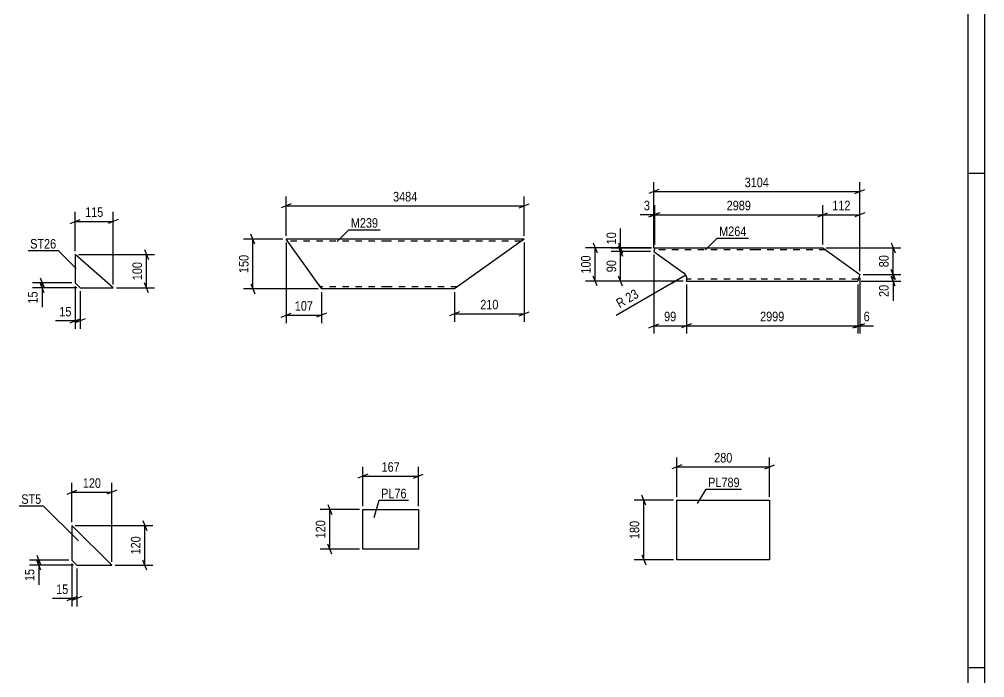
# Model space of a CAD drawing. Header units: millimetres. Extents: x 0 to 1189, y 0 to 841.
# Drawn here: x 897.8 to 1189, y 444 to 642.5 of the extents above; entities that cross this region are included whole.
import ezdxf

# ---------------------------------------------------------------- set-up
doc = ezdxf.new("R2010")
doc.units = ezdxf.units.MM
doc.linetypes.add('DXK_LINE_DOT2', pattern=[3.9198, 1.9599, -1.9599])
doc.styles.add('Arial Narrow', font='ARIALN.TTF', dxfattribs={"height": 0.2})

# ---------------------------------------------------------------- blocks, each defined once
blk = doc.blocks.new('Unknown-318890741-1126')
at = {"color": 5, "linetype": 'Continuous'}
for p, q in [((1189, 0), (1189, 841)), ((1184, 5), (1184, 836)), ((1189, 596), (1184, 596)), ((1189, 447), (1184, 447))]:
    blk.add_line(p, q, dxfattribs=at)
blk = doc.blocks.new('Part-318890741-29389 - 29388')
at = {"color": 2, "linetype": 'Continuous'}
for p, q in [((1089.45, 573.59), (1089.15, 572.56)), ((1089.15, 572.56), (1098.15, 566.12)), ((1089.45, 573.59), (1120.1, 573.59)), ((1120.2, 573.59), (1140.2, 573.59)), ((1140.2, 573.59), (1151.35, 565.6)), ((1098.15, 566.12), (1098.79, 565.44)), ((1098.79, 565.44), (1099.03, 564.79)), ((1151.35, 565.6), (1150.75, 563.59)), ((1099.12, 564.56), (1099.03, 564.79)), ((1099.07, 563.59), (1099.09, 563.63)), ((1099.07, 563.59), (1120.1, 563.59)), ((1099.09, 563.68), (1099.1, 563.94)), ((1099.09, 563.63), (1099.09, 563.68)), ((1099.1, 563.94), (1099.12, 564.56)), ((1120.2, 563.59), (1150.75, 563.59))]:
    blk.add_line(p, q, dxfattribs=at)
at = {"color": 7, "linetype": 'DXK_LINE_DOT2'}
for p, q in [((1120.1, 572.99), (1089.27, 572.99)), ((1089.43, 573.49), (1089.45, 573.59)), ((1141.04, 572.99), (1120.2, 572.99)), ((1098.79, 565.44), (1098.15, 566.12)), ((1098.15, 566.12), (1098.79, 565.44)), ((1098.79, 565.44), (1098.15, 566.12)), ((1099.03, 564.79), (1098.79, 565.44)), ((1098.79, 565.44), (1099.03, 564.79)), ((1099.03, 564.79), (1098.79, 565.44)), ((1099.12, 564.56), (1099.03, 564.79)), ((1099.09, 563.63), (1099.07, 563.59)), ((1099.11, 564.36), (1099.12, 564.56)), ((1120.1, 564.19), (1099.11, 564.19)), ((1150.93, 564.19), (1120.2, 564.19))]:
    blk.add_line(p, q, dxfattribs=at)
blk = doc.blocks.new('Part-318890741-19765 - 19764')
at = {"color": 2, "linetype": 'Continuous'}
for p, q in [((926.12, 561.59), (914.62, 571.59)), ((914.62, 571.59), (914.62, 563.09)), ((914.62, 563.09), (916.12, 561.59)), ((916.12, 561.59), (926.12, 561.59))]:
    blk.add_line(p, q, dxfattribs=at)
blk = doc.blocks.new('Part-318890741-19551 - 19550')
at = {"color": 2, "linetype": 'Continuous'}
for p, q in [((1008.96, 576.26), (978.26, 576.26)), ((988.11, 562.46), (978.26, 576.26)), ((1050.09, 576.26), (1009.06, 576.26)), ((1048.41, 575.06), (1029.06, 561.26)), ((1050.09, 576.26), (1048.41, 575.06)), ((988.11, 562.46), (988.96, 561.26)), ((1008.96, 561.26), (988.96, 561.26)), ((1029.06, 561.26), (1009.06, 561.26))]:
    blk.add_line(p, q, dxfattribs=at)
at = {"color": 7, "linetype": 'DXK_LINE_DOT2'}
for p, q in [((1008.96, 575.66), (978.69, 575.66)), ((1049.25, 575.66), (1009.06, 575.66)), ((1049.96, 576.17), (1048.41, 575.06)), ((988.9, 561.36), (988.11, 562.46)), ((988.53, 561.86), (988.5, 561.91)), ((1008.96, 561.86), (988.53, 561.86)), ((1029.9, 561.86), (1009.06, 561.86)), ((1029.9, 561.86), (1029.97, 561.91))]:
    blk.add_line(p, q, dxfattribs=at)
blk = doc.blocks.new('Part-318890741-19606 - 19605')
at = {"color": 2, "linetype": 'Continuous'}
for p, q in [((913.66, 489.91), (913.66, 479.41)), ((913.66, 489.91), (925.66, 477.91)), ((913.66, 479.41), (915.16, 477.91)), ((915.16, 477.91), (925.66, 477.91))]:
    blk.add_line(p, q, dxfattribs=at)
blk = doc.blocks.new('Part-318890741-19643 - 19642')
at = {"color": 2, "linetype": 'Continuous'}
for p, q in [((1001.43, 482.76), (1001.43, 494.76)), ((1001.43, 494.76), (1018.15, 494.76)), ((1018.15, 494.76), (1018.15, 482.76)), ((1018.15, 482.76), (1001.43, 482.76))]:
    blk.add_line(p, q, dxfattribs=at)
blk = doc.blocks.new('Part-318890741-19694 - 19693')
at = {"color": 2, "linetype": 'Continuous'}
for p, q in [((1096.13, 479.56), (1096.13, 497.56)), ((1096.13, 497.56), (1124.13, 497.56)), ((1124.13, 497.56), (1124.13, 479.56)), ((1124.13, 479.56), (1096.13, 479.56))]:
    blk.add_line(p, q, dxfattribs=at)
blk = doc.blocks.new('StraightDimension-318890741-29575 - 29388')
at = {"color": 7, "linetype": 'Continuous'}
for p, q in [((1078.55, 575.04), (1079.75, 572.04)), ((1079.75, 571.06), (1078.55, 574.06)), ((1088.44, 573.54), (1076.3, 573.54)), ((1088.15, 572.56), (1076.3, 572.56)), ((1079.15, 572.56), (1079.15, 573.54))]:
    blk.add_line(p, q, dxfattribs=at)
at = {"color": 0}
blk.add_wipeout([(1078.4, 578.92), (1074.2, 578.92), (1074.2, 574.06), (1078.4, 574.06)], dxfattribs=at)
at = {"color": 7, "linetype": 'Continuous'}
blk.add_line((1079.15, 573.54), (1079.15, 579.45), dxfattribs=at)
blk.add_line((1079.15, 573.54), (1079.15, 579.45), dxfattribs=at)
at = {"color": 3, "style": 'Arial Narrow'}
blk.add_text('10', height=2.863, rotation=90.0002, dxfattribs=at).set_placement((1077.8, 574.66))
blk = doc.blocks.new('StraightDimension-318890741-29478 - 29388')
at = {"color": 7, "linetype": 'Continuous'}
for p, q in [((1089.15, 571.56), (1089.15, 547.74)), ((1099.07, 562.59), (1099.07, 547.74)), ((1087.65, 549.54), (1090.65, 550.74)), ((1100.57, 550.74), (1097.57, 549.54)), ((1089.15, 550.14), (1099.07, 550.14))]:
    blk.add_line(p, q, dxfattribs=at)
at = {"color": 0}
blk.add_wipeout([(1096.54, 550.89), (1096.54, 555.09), (1091.68, 555.09), (1091.68, 550.89)], dxfattribs=at)
at = {"color": 3, "style": 'Arial Narrow'}
blk.add_text('99', height=2.863, dxfattribs=at).set_placement((1092.28, 551.49))
blk = doc.blocks.new('StraightDimension-318890741-29590 - 29388')
at = {"color": 7, "linetype": 'Continuous'}
for p, q in [((1070.85, 575.09), (1072.05, 572.09)), ((1088.45, 573.59), (1068.6, 573.59)), ((1071.45, 563.61), (1071.45, 573.59)), ((1072.05, 562.11), (1070.85, 565.11)), ((1098.08, 563.61), (1068.6, 563.61))]:
    blk.add_line(p, q, dxfattribs=at)
at = {"color": 0}
blk.add_wipeout([(1070.7, 571.94), (1066.5, 571.94), (1066.5, 565.25), (1070.7, 565.25)], dxfattribs=at)
at = {"color": 3, "style": 'Arial Narrow'}
blk.add_text('100', height=2.863, rotation=90.0002, dxfattribs=at).set_placement((1070.1, 565.85))
blk = doc.blocks.new('StraightDimension-318890741-29405 - 29388')
at = {"color": 7, "linetype": 'Continuous'}
for p, q in [((1089.45, 574.59), (1089.45, 586.44)), ((1140.2, 574.59), (1140.2, 586.44)), ((1090.95, 584.19), (1087.95, 582.99)), ((1089.45, 583.59), (1140.2, 583.59)), ((1138.7, 582.99), (1141.7, 584.19))]:
    blk.add_line(p, q, dxfattribs=at)
at = {"color": 0}
blk.add_wipeout([(1119.08, 584.34), (1119.08, 588.54), (1110.57, 588.54), (1110.57, 584.34)], dxfattribs=at)
at = {"color": 3, "style": 'Arial Narrow'}
blk.add_text('2989', height=2.863, dxfattribs=at).set_placement((1111.17, 584.94))
blk = doc.blocks.new('StraightDimension-318890741-29404 - 29388')
at = {"color": 7, "linetype": 'Continuous'}
for p, q in [((1140.2, 574.59), (1140.2, 586.44)), ((1151.35, 566.6), (1151.35, 586.44)), ((1138.7, 582.99), (1141.7, 584.19)), ((1140.2, 583.59), (1151.35, 583.59)), ((1152.85, 584.19), (1149.85, 582.99))]:
    blk.add_line(p, q, dxfattribs=at)
at = {"color": 0}
blk.add_wipeout([(1149.12, 584.34), (1149.12, 588.54), (1142.43, 588.54), (1142.43, 584.34)], dxfattribs=at)
at = {"color": 3, "style": 'Arial Narrow'}
blk.add_text('112', height=2.863, dxfattribs=at).set_placement((1143.03, 584.94))
blk = doc.blocks.new('StraightDimension-318890741-29406 - 29388')
at = {"color": 7, "linetype": 'Continuous'}
for p, q in [((1089.15, 573.56), (1089.15, 586.44)), ((1089.45, 574.59), (1089.45, 586.44)), ((1087.65, 582.99), (1090.65, 584.19)), ((1090.95, 584.19), (1087.95, 582.99)), ((1089.15, 583.59), (1089.45, 583.59))]:
    blk.add_line(p, q, dxfattribs=at)
at = {"color": 0}
blk.add_wipeout([(1088.62, 584.34), (1088.62, 588.54), (1085.59, 588.54), (1085.59, 584.34)], dxfattribs=at)
at = {"color": 7, "linetype": 'Continuous'}
blk.add_line((1089.15, 583.59), (1085.07, 583.59), dxfattribs=at)
blk.add_line((1089.15, 583.59), (1085.07, 583.59), dxfattribs=at)
at = {"color": 3, "style": 'Arial Narrow'}
blk.add_text('3', height=2.86, dxfattribs=at).set_placement((1086.19, 584.94))
blk = doc.blocks.new('StraightDimension-318890741-29477 - 29388')
at = {"color": 7, "linetype": 'Continuous'}
for p, q in [((1099.07, 562.59), (1099.07, 547.74)), ((1150.75, 562.59), (1150.75, 547.74)), ((1100.57, 550.74), (1097.57, 549.54)), ((1149.25, 549.54), (1152.25, 550.74)), ((1099.07, 550.14), (1150.75, 550.14))]:
    blk.add_line(p, q, dxfattribs=at)
at = {"color": 0}
blk.add_wipeout([(1129.17, 550.89), (1129.17, 555.09), (1120.65, 555.09), (1120.65, 550.89)], dxfattribs=at)
at = {"color": 3, "style": 'Arial Narrow'}
blk.add_text('2999', height=2.863, dxfattribs=at).set_placement((1121.25, 551.49))
blk = doc.blocks.new('StraightDimension-318890741-29476 - 29388')
at = {"color": 7, "linetype": 'Continuous'}
for p, q in [((1150.75, 562.59), (1150.75, 547.74)), ((1151.35, 564.6), (1151.35, 547.74)), ((1149.25, 549.54), (1152.25, 550.74)), ((1152.85, 550.74), (1149.85, 549.54)), ((1150.75, 550.14), (1151.35, 550.14))]:
    blk.add_line(p, q, dxfattribs=at)
at = {"color": 0}
blk.add_wipeout([(1154.91, 550.89), (1154.91, 555.09), (1151.88, 555.09), (1151.88, 550.89)], dxfattribs=at)
at = {"color": 7, "linetype": 'Continuous'}
blk.add_line((1151.35, 550.14), (1155.43, 550.14), dxfattribs=at)
blk.add_line((1151.35, 550.14), (1155.43, 550.14), dxfattribs=at)
at = {"color": 3, "style": 'Arial Narrow'}
blk.add_text('6', height=2.86, dxfattribs=at).set_placement((1152.48, 551.49))
blk = doc.blocks.new('StraightDimension-318890741-29551 - 29388')
at = {"color": 7, "linetype": 'Continuous'}
for p, q in [((1089.15, 573.56), (1089.15, 593.41)), ((1151.35, 566.6), (1151.35, 593.41)), ((1090.65, 591.16), (1087.65, 589.96)), ((1089.15, 590.56), (1151.35, 590.56)), ((1149.85, 589.96), (1152.85, 591.16))]:
    blk.add_line(p, q, dxfattribs=at)
at = {"color": 0}
blk.add_wipeout([(1124.51, 591.31), (1124.51, 595.51), (1115.99, 595.51), (1115.99, 591.31)], dxfattribs=at)
at = {"color": 3, "style": 'Arial Narrow'}
blk.add_text('3104', height=2.863, dxfattribs=at).set_placement((1116.59, 591.91))
blk = doc.blocks.new('StraightDimension-318890741-29576 - 29388')
at = {"color": 7, "linetype": 'Continuous'}
for p, q in [((1078.55, 574.06), (1079.75, 571.06)), ((1088.15, 572.56), (1076.3, 572.56)), ((1079.15, 563.59), (1079.15, 572.56)), ((1079.75, 562.09), (1078.55, 565.09)), ((1098.07, 563.59), (1076.3, 563.59))]:
    blk.add_line(p, q, dxfattribs=at)
at = {"color": 0}
blk.add_wipeout([(1078.4, 570.5), (1074.2, 570.5), (1074.2, 565.65), (1078.4, 565.65)], dxfattribs=at)
at = {"color": 3, "style": 'Arial Narrow'}
blk.add_text('90', height=2.863, rotation=90.0002, dxfattribs=at).set_placement((1077.8, 566.25))
blk = doc.blocks.new('StraightDimension-318890741-29632 - 29388')
at = {"color": 7, "linetype": 'Continuous'}
for p, q in [((1160.75, 575.09), (1161.95, 572.09)), ((1141.2, 573.59), (1163.75, 573.59)), ((1161.35, 565.6), (1161.35, 573.59)), ((1152.35, 565.6), (1163.75, 565.6)), ((1161.95, 564.1), (1160.75, 567.1))]:
    blk.add_line(p, q, dxfattribs=at)
at = {"color": 0}
blk.add_wipeout([(1160.6, 572.02), (1156.4, 572.02), (1156.4, 567.16), (1160.6, 567.16)], dxfattribs=at)
at = {"color": 3, "style": 'Arial Narrow'}
blk.add_text('80', height=2.863, rotation=90.0002, dxfattribs=at).set_placement((1160, 567.76))
blk = doc.blocks.new('RadiusDimension-318890741-29708 - 29388')
at = {"linetype": 'Continuous'}
blk.add_hatch(color=7, dxfattribs=at).paths.add_polyline_path([(1094.24, 563.31), (1098.81, 565.4), (1094.74, 562.45)])
at = {"color": 7, "linetype": 'Continuous'}
blk.add_line((1098.81, 565.4), (1077.8, 553.17), dxfattribs=at)
blk.add_arc((1096.82, 564.24), 2.3, 5.5235, 54.8846, dxfattribs=at)
at = {"color": 0}
blk.add_wipeout([(1085.71, 558.63), (1083.59, 562.26), (1076.56, 558.17), (1078.67, 554.54)], dxfattribs=at)
at = {"color": 3, "style": 'Arial Narrow'}
blk.add_text('R 23', height=2.863, rotation=30.2063, dxfattribs=at).set_placement((1078.89, 555.36))
blk = doc.blocks.new('StraightDimension-318890741-29633 - 29388')
at = {"color": 7, "linetype": 'Continuous'}
for p, q in [((1152.35, 565.6), (1163.75, 565.6)), ((1160.75, 567.1), (1161.95, 564.1)), ((1161.95, 562.09), (1160.75, 565.09)), ((1161.35, 563.59), (1161.35, 565.6)), ((1151.75, 563.59), (1163.75, 563.59))]:
    blk.add_line(p, q, dxfattribs=at)
at = {"color": 0}
blk.add_wipeout([(1160.6, 563.06), (1156.4, 563.06), (1156.4, 558.2), (1160.6, 558.2)], dxfattribs=at)
at = {"color": 7, "linetype": 'Continuous'}
blk.add_line((1161.35, 563.59), (1161.35, 557.68), dxfattribs=at)
blk.add_line((1161.35, 563.59), (1161.35, 557.68), dxfattribs=at)
at = {"color": 3, "style": 'Arial Narrow'}
blk.add_text('20', height=2.863, rotation=90.0002, dxfattribs=at).set_placement((1160, 558.8))
blk = doc.blocks.new('StraightDimension-318890741-20511 - 19764')
at = {"color": 7, "linetype": 'Continuous'}
for p, q in [((913.62, 563.09), (901.77, 563.09)), ((904.02, 564.59), (905.22, 561.59)), ((905.22, 560.09), (904.02, 563.09)), ((904.62, 561.59), (904.62, 563.09)), ((915.12, 561.59), (901.77, 561.59))]:
    blk.add_line(p, q, dxfattribs=at)
at = {"color": 0}
blk.add_wipeout([(903.87, 561.06), (899.67, 561.06), (899.67, 556.21), (903.87, 556.21)], dxfattribs=at)
at = {"color": 7, "linetype": 'Continuous'}
blk.add_line((904.62, 561.59), (904.62, 555.68), dxfattribs=at)
blk.add_line((904.62, 561.59), (904.62, 555.68), dxfattribs=at)
at = {"color": 3, "style": 'Arial Narrow'}
blk.add_text('15', height=2.863, rotation=90.0002, dxfattribs=at).set_placement((903.27, 556.81))
blk = doc.blocks.new('StraightDimension-318890741-20503 - 19764')
at = {"color": 7, "linetype": 'Continuous'}
for p, q in [((914.62, 562.09), (914.62, 549.19)), ((916.12, 560.59), (916.12, 549.19)), ((913.12, 550.99), (916.12, 552.19)), ((917.62, 552.19), (914.62, 550.99)), ((914.62, 551.59), (916.12, 551.59))]:
    blk.add_line(p, q, dxfattribs=at)
at = {"color": 0}
blk.add_wipeout([(914.1, 552.34), (914.1, 556.54), (909.24, 556.54), (909.24, 552.34)], dxfattribs=at)
at = {"color": 7, "linetype": 'Continuous'}
blk.add_line((914.62, 551.59), (908.72, 551.59), dxfattribs=at)
blk.add_line((914.62, 551.59), (908.72, 551.59), dxfattribs=at)
at = {"color": 3, "style": 'Arial Narrow'}
blk.add_text('15', height=2.863, dxfattribs=at).set_placement((909.84, 552.94))
blk = doc.blocks.new('StraightDimension-318890741-20515 - 19764')
at = {"color": 7, "linetype": 'Continuous'}
for p, q in [((915.62, 571.59), (938.52, 571.59)), ((935.52, 573.09), (936.72, 570.09)), ((936.12, 561.59), (936.12, 571.59)), ((936.72, 560.09), (935.52, 563.09)), ((927.12, 561.59), (938.52, 561.59))]:
    blk.add_line(p, q, dxfattribs=at)
at = {"color": 0}
blk.add_wipeout([(935.37, 569.93), (931.17, 569.93), (931.17, 563.25), (935.37, 563.25)], dxfattribs=at)
at = {"color": 3, "style": 'Arial Narrow'}
blk.add_text('100', height=2.863, rotation=90.0002, dxfattribs=at).set_placement((934.77, 563.85))
blk = doc.blocks.new('StraightDimension-318890741-20507 - 19764')
at = {"color": 7, "linetype": 'Continuous'}
for p, q in [((914.62, 572.59), (914.62, 584.44)), ((926.12, 562.59), (926.12, 584.44)), ((913.12, 580.99), (916.12, 582.19)), ((914.62, 581.59), (926.12, 581.59)), ((927.62, 582.19), (924.62, 580.99))]:
    blk.add_line(p, q, dxfattribs=at)
at = {"color": 0}
blk.add_wipeout([(923.71, 582.34), (923.71, 586.54), (917.03, 586.54), (917.03, 582.34)], dxfattribs=at)
at = {"color": 3, "style": 'Arial Narrow'}
blk.add_text('115', height=2.863, dxfattribs=at).set_placement((917.63, 582.94))
blk = doc.blocks.new('StraightDimension-318890741-19937 - 19550')
at = {"color": 7, "linetype": 'Continuous'}
for p, q in [((978.26, 577.26), (978.26, 589.11)), ((1050.09, 577.26), (1050.09, 589.11)), ((979.76, 586.86), (976.76, 585.66)), ((978.26, 586.26), (1050.09, 586.26)), ((1048.59, 585.66), (1051.59, 586.86))]:
    blk.add_line(p, q, dxfattribs=at)
at = {"color": 0}
blk.add_wipeout([(1018.43, 587.01), (1018.43, 591.21), (1009.92, 591.21), (1009.92, 587.01)], dxfattribs=at)
at = {"color": 3, "style": 'Arial Narrow'}
blk.add_text('3484', height=2.863, dxfattribs=at).set_placement((1010.52, 587.61))
blk = doc.blocks.new('StraightDimension-318890741-19921 - 19550')
at = {"color": 7, "linetype": 'Continuous'}
for p, q in [((978.26, 575.26), (978.26, 550.92)), ((988.96, 560.26), (988.96, 550.92)), ((976.76, 552.72), (979.76, 553.92)), ((990.46, 553.92), (987.46, 552.72)), ((978.26, 553.32), (988.96, 553.32))]:
    blk.add_line(p, q, dxfattribs=at)
at = {"color": 0}
blk.add_wipeout([(986.95, 554.07), (986.95, 558.27), (980.27, 558.27), (980.27, 554.07)], dxfattribs=at)
at = {"color": 3, "style": 'Arial Narrow'}
blk.add_text('107', height=2.863, dxfattribs=at).set_placement((980.87, 554.67))
blk = doc.blocks.new('StraightDimension-318890741-19931 - 19550')
at = {"color": 7, "linetype": 'Continuous'}
for p, q in [((968.86, 574.76), (967.66, 577.76)), ((977.26, 576.26), (965.41, 576.26)), ((968.26, 561.26), (968.26, 576.26)), ((967.66, 562.76), (968.86, 559.76)), ((987.96, 561.26), (965.41, 561.26))]:
    blk.add_line(p, q, dxfattribs=at)
at = {"color": 0}
blk.add_wipeout([(967.51, 572.11), (963.31, 572.11), (963.31, 565.42), (967.51, 565.42)], dxfattribs=at)
at = {"color": 3, "style": 'Arial Narrow'}
blk.add_text('150', height=2.863, rotation=90.0002, dxfattribs=at).set_placement((966.91, 566.02))
blk = doc.blocks.new('StraightDimension-318890741-19917 - 19550')
at = {"color": 7, "linetype": 'Continuous'}
for p, q in [((1050.09, 575.26), (1050.09, 551.32)), ((1029.06, 560.26), (1029.06, 551.32)), ((1030.56, 554.32), (1027.56, 553.12)), ((1029.06, 553.72), (1050.09, 553.72)), ((1048.59, 553.12), (1051.59, 554.32))]:
    blk.add_line(p, q, dxfattribs=at)
at = {"color": 0}
blk.add_wipeout([(1042.92, 554.47), (1042.92, 558.67), (1036.23, 558.67), (1036.23, 554.47)], dxfattribs=at)
at = {"color": 3, "style": 'Arial Narrow'}
blk.add_text('210', height=2.863, dxfattribs=at).set_placement((1036.83, 555.07))
blk = doc.blocks.new('StraightDimension-318890741-20097 - 19605')
at = {"color": 7, "linetype": 'Continuous'}
for p, q in [((903.06, 480.91), (904.26, 477.91)), ((912.66, 479.41), (900.81, 479.41)), ((914.16, 477.91), (900.81, 477.91)), ((904.26, 476.41), (903.06, 479.41)), ((903.66, 477.91), (903.66, 479.41))]:
    blk.add_line(p, q, dxfattribs=at)
at = {"color": 0}
blk.add_wipeout([(902.91, 477.39), (898.71, 477.39), (898.71, 472.53), (902.91, 472.53)], dxfattribs=at)
at = {"color": 7, "linetype": 'Continuous'}
blk.add_line((903.66, 477.91), (903.66, 472.01), dxfattribs=at)
blk.add_line((903.66, 477.91), (903.66, 472.01), dxfattribs=at)
at = {"color": 3, "style": 'Arial Narrow'}
blk.add_text('15', height=2.863, rotation=90.0002, dxfattribs=at).set_placement((902.31, 473.13))
blk = doc.blocks.new('StraightDimension-318890741-20089 - 19605')
at = {"color": 7, "linetype": 'Continuous'}
for p, q in [((913.66, 478.41), (913.66, 465.51)), ((915.16, 476.91), (915.16, 465.51)), ((912.16, 467.31), (915.16, 468.51)), ((916.66, 468.51), (913.66, 467.31)), ((913.66, 467.91), (915.16, 467.91))]:
    blk.add_line(p, q, dxfattribs=at)
at = {"color": 0}
blk.add_wipeout([(913.13, 468.66), (913.13, 472.86), (908.28, 472.86), (908.28, 468.66)], dxfattribs=at)
at = {"color": 7, "linetype": 'Continuous'}
blk.add_line((913.66, 467.91), (907.75, 467.91), dxfattribs=at)
blk.add_line((913.66, 467.91), (907.75, 467.91), dxfattribs=at)
at = {"color": 3, "style": 'Arial Narrow'}
blk.add_text('15', height=2.863, dxfattribs=at).set_placement((908.88, 469.26))
blk = doc.blocks.new('StraightDimension-318890741-20101 - 19605')
at = {"color": 7, "linetype": 'Continuous'}
for p, q in [((914.66, 489.91), (938.06, 489.91)), ((935.06, 491.41), (936.26, 488.41)), ((935.66, 477.91), (935.66, 489.91)), ((926.66, 477.91), (938.06, 477.91)), ((936.26, 476.41), (935.06, 479.41))]:
    blk.add_line(p, q, dxfattribs=at)
at = {"color": 0}
blk.add_wipeout([(934.91, 487.25), (930.71, 487.25), (930.71, 480.57), (934.91, 480.57)], dxfattribs=at)
at = {"color": 3, "style": 'Arial Narrow'}
blk.add_text('120', height=2.863, rotation=90.0002, dxfattribs=at).set_placement((934.31, 481.17))
blk = doc.blocks.new('StraightDimension-318890741-20093 - 19605')
at = {"color": 7, "linetype": 'Continuous'}
for p, q in [((913.66, 490.91), (913.66, 502.76)), ((925.66, 478.91), (925.66, 502.76)), ((912.16, 499.31), (915.16, 500.51)), ((913.66, 499.91), (925.66, 499.91)), ((927.16, 500.51), (924.16, 499.31))]:
    blk.add_line(p, q, dxfattribs=at)
at = {"color": 0}
blk.add_wipeout([(923, 500.66), (923, 504.86), (916.32, 504.86), (916.32, 500.66)], dxfattribs=at)
at = {"color": 3, "style": 'Arial Narrow'}
blk.add_text('120', height=2.863, dxfattribs=at).set_placement((916.92, 501.26))
blk = doc.blocks.new('StraightDimension-318890741-20163 - 19642')
at = {"color": 7, "linetype": 'Continuous'}
for p, q in [((990.83, 496.26), (992.03, 493.26)), ((1000.43, 494.76), (988.58, 494.76)), ((991.43, 482.76), (991.43, 494.76)), ((992.03, 481.26), (990.83, 484.26)), ((1000.43, 482.76), (988.58, 482.76))]:
    blk.add_line(p, q, dxfattribs=at)
at = {"color": 0}
blk.add_wipeout([(990.68, 492.1), (986.48, 492.1), (986.48, 485.42), (990.68, 485.42)], dxfattribs=at)
at = {"color": 3, "style": 'Arial Narrow'}
blk.add_text('120', height=2.863, rotation=90.0002, dxfattribs=at).set_placement((990.08, 486.02))
blk = doc.blocks.new('StraightDimension-318890741-20167 - 19642')
at = {"color": 7, "linetype": 'Continuous'}
for p, q in [((1001.43, 495.76), (1001.43, 507.61)), ((1018.15, 495.76), (1018.15, 507.61)), ((1002.93, 505.36), (999.93, 504.16)), ((1001.43, 504.76), (1018.15, 504.76)), ((1016.65, 504.16), (1019.65, 505.36))]:
    blk.add_line(p, q, dxfattribs=at)
at = {"color": 0}
blk.add_wipeout([(1013.13, 505.51), (1013.13, 509.71), (1006.45, 509.71), (1006.45, 505.51)], dxfattribs=at)
at = {"color": 3, "style": 'Arial Narrow'}
blk.add_text('167', height=2.863, dxfattribs=at).set_placement((1007.05, 506.11))
blk = doc.blocks.new('StraightDimension-318890741-20231 - 19693')
at = {"color": 7, "linetype": 'Continuous'}
for p, q in [((1086.73, 496.06), (1085.53, 499.06)), ((1095.13, 497.56), (1083.28, 497.56)), ((1086.13, 479.56), (1086.13, 497.56)), ((1085.53, 481.06), (1086.73, 478.06)), ((1095.13, 479.56), (1083.28, 479.56))]:
    blk.add_line(p, q, dxfattribs=at)
at = {"color": 0}
blk.add_wipeout([(1085.38, 491.9), (1081.18, 491.9), (1081.18, 485.22), (1085.38, 485.22)], dxfattribs=at)
at = {"color": 3, "style": 'Arial Narrow'}
blk.add_text('180', height=2.863, rotation=90.0002, dxfattribs=at).set_placement((1084.78, 485.82))
blk = doc.blocks.new('StraightDimension-318890741-20235 - 19693')
at = {"color": 7, "linetype": 'Continuous'}
for p, q in [((1096.13, 498.56), (1096.13, 510.41)), ((1124.13, 498.56), (1124.13, 510.41)), ((1097.63, 508.16), (1094.63, 506.96)), ((1096.13, 507.56), (1124.13, 507.56)), ((1122.63, 506.96), (1125.63, 508.16))]:
    blk.add_line(p, q, dxfattribs=at)
at = {"color": 0}
blk.add_wipeout([(1113.47, 508.31), (1113.47, 512.51), (1106.79, 512.51), (1106.79, 508.31)], dxfattribs=at)
at = {"color": 3, "style": 'Arial Narrow'}
blk.add_text('280', height=2.863, dxfattribs=at).set_placement((1107.39, 508.91))
blk = doc.blocks.new('Mark-318890741-29546 - 29388')
at = {"color": 0}
blk.add_wipeout([(1117.13, 577.17), (1117.13, 580.17), (1108.9, 580.17), (1108.9, 577.17)], dxfattribs=at)
blk.add_wipeout([(1117.13, 577.17), (1117.13, 580.17), (1108.9, 580.17), (1108.9, 577.17)], dxfattribs=at)
at = {"color": 30, "linetype": 'Continuous'}
for p, q in [((1104.77, 573.04), (1108.3, 576.57)), ((1108.3, 576.57), (1117.73, 576.57))]:
    blk.add_line(p, q, dxfattribs=at)
at = {"color": 3, "style": 'Arial Narrow'}
blk.add_text('M264', height=2.863, dxfattribs=at).set_placement((1108.9, 577.17))
blk = doc.blocks.new('Mark-318890741-29378 - 19764')
at = {"color": 0}
blk.add_wipeout([(908.89, 573.4), (908.89, 576.4), (901.04, 576.4), (901.04, 573.4)], dxfattribs=at)
blk.add_wipeout([(908.89, 573.4), (908.89, 576.4), (901.04, 576.4), (901.04, 573.4)], dxfattribs=at)
at = {"color": 30, "linetype": 'Continuous'}
for p in [(900.44, 572.8), (914.95, 567.38)]:
    blk.add_line(p, (909.49, 572.8), dxfattribs=at)
at = {"color": 3, "style": 'Arial Narrow'}
blk.add_text('ST26', height=2.863, dxfattribs=at).set_placement((901.04, 573.4))
blk = doc.blocks.new('Mark-318890741-29023 - 19550')
at = {"color": 0}
blk.add_wipeout([(1006, 579.69), (1006, 582.69), (997.77, 582.69), (997.77, 579.69)], dxfattribs=at)
blk.add_wipeout([(1006, 579.69), (1006, 582.69), (997.77, 582.69), (997.77, 579.69)], dxfattribs=at)
at = {"color": 30, "linetype": 'Continuous'}
for p, q in [((993.64, 575.56), (997.17, 579.09)), ((997.17, 579.09), (1006.6, 579.09))]:
    blk.add_line(p, q, dxfattribs=at)
at = {"color": 3, "style": 'Arial Narrow'}
blk.add_text('M239', height=2.863, dxfattribs=at).set_placement((997.77, 579.69))
blk = doc.blocks.new('Mark-318890741-20553 - 19605')
at = {"color": 0}
blk.add_wipeout([(904.4, 496.44), (904.4, 499.44), (898.37, 499.44), (898.37, 496.44)], dxfattribs=at)
blk.add_wipeout([(904.4, 496.44), (904.4, 499.44), (898.37, 499.44), (898.37, 496.44)], dxfattribs=at)
at = {"color": 30, "linetype": 'Continuous'}
for p in [(897.77, 495.84), (915.6, 485.24)]:
    blk.add_line(p, (905, 495.84), dxfattribs=at)
at = {"color": 3, "style": 'Arial Narrow'}
blk.add_text('ST5', height=2.863, dxfattribs=at).set_placement((898.37, 496.44))
blk = doc.blocks.new('Mark-318890741-20563 - 19642')
at = {"color": 0}
blk.add_wipeout([(1014.6, 498.12), (1014.6, 501.12), (1006.93, 501.12), (1006.93, 498.12)], dxfattribs=at)
blk.add_wipeout([(1014.6, 498.12), (1014.6, 501.12), (1006.93, 501.12), (1006.93, 498.12)], dxfattribs=at)
at = {"color": 30, "linetype": 'Continuous'}
for p, q in [((1004.81, 492.33), (1006.33, 497.52)), ((1006.33, 497.52), (1015.2, 497.52))]:
    blk.add_line(p, q, dxfattribs=at)
at = {"color": 3, "style": 'Arial Narrow'}
blk.add_text('PL76', height=2.863, dxfattribs=at).set_placement((1006.93, 498.12))
blk = doc.blocks.new('Mark-318890741-20582 - 19693')
at = {"color": 0}
blk.add_wipeout([(1115.08, 501.46), (1115.08, 504.46), (1105.58, 504.46), (1105.58, 501.46)], dxfattribs=at)
blk.add_wipeout([(1115.08, 501.46), (1115.08, 504.46), (1105.58, 504.46), (1105.58, 501.46)], dxfattribs=at)
at = {"color": 30, "linetype": 'Continuous'}
for p, q in [((1102.35, 496.55), (1104.98, 500.86)), ((1104.98, 500.86), (1115.68, 500.86))]:
    blk.add_line(p, q, dxfattribs=at)
at = {"color": 3, "style": 'Arial Narrow'}
blk.add_text('PL789', height=2.863, dxfattribs=at).set_placement((1105.58, 501.46))

msp = doc.modelspace()

# ---------------------------------------------------------------- block references
for name in ['Unknown-318890741-1126', 'Part-318890741-19551 - 19550', 'Part-318890741-19765 - 19764', 'Part-318890741-29389 - 29388', 'Part-318890741-19694 - 19693', 'Part-318890741-19643 - 19642', 'Part-318890741-19606 - 19605']:
    msp.add_blockref(name, (0, 0))

# ---------------------------------------------------------------- next in the draw order: block references
for name in ['StraightDimension-318890741-19937 - 19550', 'StraightDimension-318890741-29575 - 29388', 'StraightDimension-318890741-19921 - 19550', 'StraightDimension-318890741-19917 - 19550', 'StraightDimension-318890741-20511 - 19764', 'StraightDimension-318890741-20231 - 19693', 'StraightDimension-318890741-20163 - 19642', 'StraightDimension-318890741-20097 - 19605']:
    msp.add_blockref(name, (0, 0))

# ---------------------------------------------------------------- next in the draw order: block references
for name in ['Mark-318890741-29023 - 19550', 'StraightDimension-318890741-19931 - 19550', 'StraightDimension-318890741-29478 - 29388', 'StraightDimension-318890741-20503 - 19764', 'StraightDimension-318890741-20167 - 19642', 'StraightDimension-318890741-20235 - 19693', 'StraightDimension-318890741-20089 - 19605']:
    msp.add_blockref(name, (0, 0))

# ---------------------------------------------------------------- next in the draw order: block references
for name in ['StraightDimension-318890741-29590 - 29388', 'StraightDimension-318890741-20515 - 19764', 'Mark-318890741-20582 - 19693', 'Mark-318890741-20563 - 19642', 'StraightDimension-318890741-20101 - 19605']:
    msp.add_blockref(name, (0, 0))

# ---------------------------------------------------------------- next in the draw order: block references
for name in ['StraightDimension-318890741-29405 - 29388', 'StraightDimension-318890741-20507 - 19764', 'StraightDimension-318890741-29477 - 29388', 'StraightDimension-318890741-20093 - 19605']:
    msp.add_blockref(name, (0, 0))

# ---------------------------------------------------------------- next in the draw order: block references
for name in ['StraightDimension-318890741-29406 - 29388', 'StraightDimension-318890741-29404 - 29388', 'Mark-318890741-29378 - 19764', 'StraightDimension-318890741-29476 - 29388', 'Mark-318890741-20553 - 19605']:
    msp.add_blockref(name, (0, 0))

# ---------------------------------------------------------------- next in the draw order: block references
msp.add_blockref('StraightDimension-318890741-29551 - 29388', (0, 0))

# ---------------------------------------------------------------- next in the draw order: block references
for name in ['Mark-318890741-29546 - 29388', 'StraightDimension-318890741-29576 - 29388', 'StraightDimension-318890741-29632 - 29388']:
    msp.add_blockref(name, (0, 0))

# ---------------------------------------------------------------- next in the draw order: block references
for name in ['RadiusDimension-318890741-29708 - 29388', 'StraightDimension-318890741-29633 - 29388']:
    msp.add_blockref(name, (0, 0))

doc.saveas('drawing.dxf')
